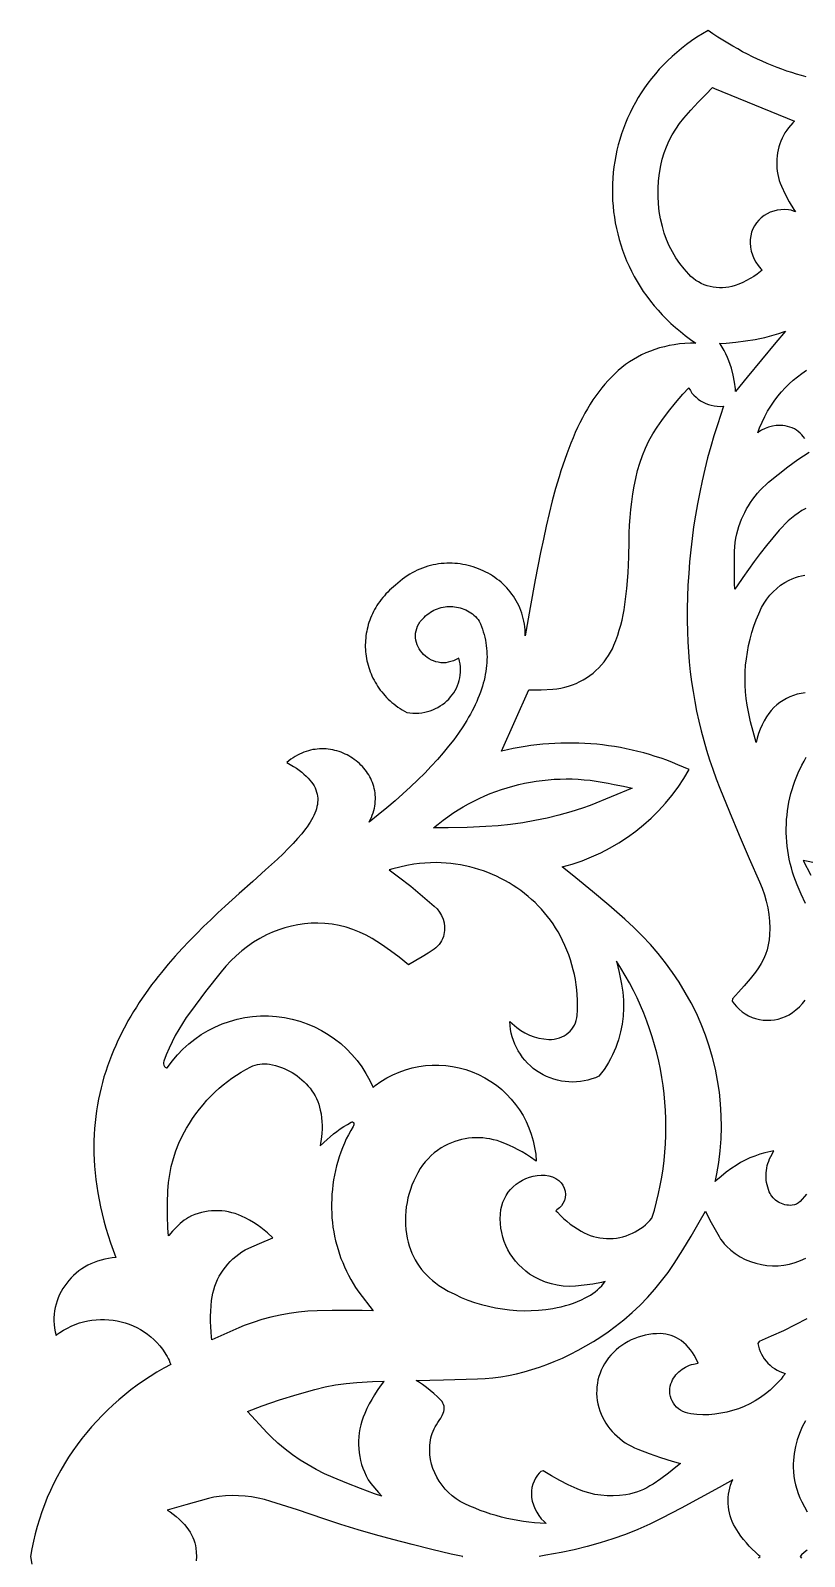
# Model space of a CAD drawing. Extents: x 3770 to 4770, y -395 to 1605.
# Drawn here: x 4109.8 to 4194.3, y 605.2 to 771.9 of the extents above; entities that cross this region are included whole.
import ezdxf

# ---------------------------------------------------------------- set-up
doc = ezdxf.new("R2010")
doc.units = 0
doc.layers.add('LAYER_1', color=18, linetype='CONTINUOUS')
doc.layers.add('LAYER_2', color=5, linetype='CONTINUOUS')

msp = doc.modelspace()

# ---------------------------------------------------------------- linework, layer by layer
at = {"layer": 'LAYER_1'}
for points in [[(4193.25, 761.99), (4193.06, 761.79), (4192.6, 761.26), (4192.39, 761), (4192.2, 760.72), (4192.03, 760.43), (4191.88, 760.13), (4191.74, 759.81), (4191.63, 759.49), (4191.53, 759.17), (4191.44, 758.84), (4191.38, 758.51), (4191.33, 758.18), (4191.3, 757.84), (4191.29, 757.51), (4191.29, 757.17), (4191.32, 756.83), (4191.35, 756.5), (4191.41, 756.17), (4191.49, 755.84), (4191.58, 755.51), (4191.69, 755.19), (4191.81, 754.87), (4192.21, 754), (4192.66, 753.15), (4193.16, 752.33), (4193.33, 752.09), (4193.12, 752.16), (4192.86, 752.24), (4192.59, 752.29), (4192.17, 752.32), (4191.76, 752.31), (4191.36, 752.26), (4190.97, 752.16), (4190.59, 752.03), (4190.24, 751.86), (4189.91, 751.66), (4189.61, 751.42), (4189.33, 751.15), (4189.08, 750.86), (4188.87, 750.55), (4188.69, 750.21), (4188.55, 749.84), (4188.45, 749.47), (4188.4, 749.07), (4188.39, 748.67), (4188.43, 748.22), (4188.52, 747.79), (4188.64, 747.37), (4188.81, 746.96), (4189.02, 746.57), (4189.26, 746.2), (4189.55, 745.86), (4189.7, 745.7), (4189.52, 745.54), (4189.16, 745.27), (4188.79, 745.02), (4188.4, 744.78), (4188, 744.56), (4187.59, 744.36), (4187.17, 744.18), (4186.74, 744.03), (4186.4, 743.92), (4186.06, 743.85), (4185.72, 743.8), (4185.37, 743.77), (4185.03, 743.77), (4184.69, 743.79), (4184.35, 743.83), (4184.01, 743.9), (4183.68, 744), (4183.36, 744.11), (4183.05, 744.25), (4182.75, 744.41), (4182.46, 744.59), (4182.19, 744.79), (4181.92, 745.01), (4181.68, 745.26), (4181.18, 745.83), (4180.71, 746.43), (4180.29, 747.05), (4179.9, 747.7), (4179.56, 748.37), (4179.26, 749.05), (4179.01, 749.76), (4178.8, 750.48), (4178.61, 751.3), (4178.47, 752.12), (4178.38, 752.95), (4178.33, 753.79), (4178.34, 754.62), (4178.39, 755.46), (4178.48, 756.29), (4178.63, 757.12), (4178.79, 757.82), (4179.01, 758.52), (4179.26, 759.19), (4179.56, 759.85), (4179.89, 760.49), (4180.27, 761.12), (4180.69, 761.72), (4181.15, 762.29), (4181.92, 763.19), (4182.72, 764.06), (4183.54, 764.91), (4184.29, 765.65), (4184.49, 765.56)], [(4188.06, 734), (4186.81, 732.46), (4186.79, 732.73), (4186.68, 733.48), (4186.53, 734.24), (4186.35, 734.98), (4186.22, 735.38), (4186.08, 735.78), (4185.92, 736.17), (4185.74, 736.55), (4185.55, 736.93), (4185.33, 737.29), (4185.1, 737.65), (4185.06, 737.7), (4185.76, 737.74), (4186.82, 737.84), (4187.88, 737.97), (4188.93, 738.13), (4189.46, 738.23), (4189.98, 738.35), (4190.51, 738.48), (4191.02, 738.62), (4191.53, 738.78), (4192.04, 738.96), (4192.26, 739.05), (4191.2, 737.8), (4189.63, 735.91)], [(4136.04, 631.32), (4135.06, 631.06), (4134.09, 630.75), (4133.13, 630.41), (4132.53, 630.16), (4129.6, 628.83), (4129.56, 629.13), (4129.51, 629.7), (4129.47, 630.27), (4129.45, 630.84), (4129.45, 631.41), (4129.47, 631.98), (4129.5, 632.56), (4129.56, 633.12), (4129.61, 633.52), (4129.69, 633.92), (4129.79, 634.31), (4129.91, 634.69), (4130.05, 635.06), (4130.22, 635.42), (4130.4, 635.78), (4130.6, 636.13), (4130.82, 636.46), (4131.06, 636.78), (4131.32, 637.1), (4131.6, 637.39), (4131.89, 637.68), (4132.2, 637.95), (4132.53, 638.2), (4132.87, 638.44), (4133.24, 638.67), (4133.64, 638.87), (4134.79, 639.38), (4136.25, 639.99), (4135.67, 640.52), (4135.3, 640.83), (4134.92, 641.12), (4134.52, 641.4), (4134.12, 641.66), (4133.71, 641.9), (4133.28, 642.13), (4132.84, 642.35), (4132.49, 642.5), (4132.14, 642.63), (4131.78, 642.73), (4131.41, 642.82), (4131.04, 642.88), (4130.67, 642.93), (4130.3, 642.95), (4129.92, 642.95), (4129.55, 642.93), (4129.18, 642.89), (4128.81, 642.83), (4128.45, 642.75), (4128.09, 642.64), (4127.73, 642.52), (4127.38, 642.37), (4127.04, 642.2), (4126.8, 642.06), (4126.57, 641.91), (4126.34, 641.74), (4126.14, 641.55), (4125.71, 641.13), (4125.3, 640.7), (4124.9, 640.25), (4124.84, 640.19), (4124.79, 641.05), (4124.75, 642.41), (4124.75, 643.77), (4124.79, 645.13), (4124.86, 646.02), (4124.98, 646.91), (4125.15, 647.79), (4125.38, 648.65), (4125.66, 649.5), (4125.99, 650.34), (4126.37, 651.15), (4126.8, 651.95), (4127.13, 652.49), (4127.47, 653.02), (4127.84, 653.54), (4128.22, 654.04), (4128.62, 654.53), (4129.05, 655.01), (4129.48, 655.47), (4129.94, 655.92), (4130.38, 656.32), (4130.83, 656.71), (4131.3, 657.08), (4131.78, 657.43), (4132.28, 657.76), (4132.79, 658.08), (4133.31, 658.38), (4133.84, 658.66), (4134.08, 658.76), (4134.33, 658.85), (4134.58, 658.92), (4134.84, 658.97), (4135.1, 658.99), (4135.36, 659), (4135.63, 658.98), (4135.89, 658.95), (4136.22, 658.88), (4136.54, 658.8), (4136.86, 658.7), (4137.18, 658.6), (4137.48, 658.47), (4137.78, 658.34), (4138.08, 658.19), (4138.36, 658.03), (4138.64, 657.86), (4138.91, 657.67), (4139.17, 657.47), (4139.42, 657.26), (4139.66, 657.04), (4139.89, 656.81), (4140.11, 656.57), (4140.32, 656.32), (4140.52, 656.05), (4140.7, 655.77), (4140.87, 655.49), (4141.02, 655.19), (4141.15, 654.89), (4141.26, 654.58), (4141.36, 654.26), (4141.43, 653.94), (4141.51, 653.53), (4141.57, 653.11), (4141.6, 652.69), (4141.62, 652.27), (4141.62, 651.85), (4141.6, 651.43), (4141.56, 651.01), (4141.41, 650.02), (4142.17, 650.73), (4142.52, 651.03), (4142.87, 651.33), (4143.24, 651.61), (4143.62, 651.88), (4144.01, 652.14), (4144.4, 652.38), (4144.8, 652.61), (4144.85, 652.63), (4144.9, 652.64), (4144.95, 652.64), (4144.99, 652.62), (4145.03, 652.6), (4145.06, 652.57), (4145.08, 652.54), (4145.09, 652.5), (4145.1, 652.41), (4145.1, 652.32), (4145.07, 652.23), (4145.02, 652.14), (4144.76, 651.7), (4144.5, 651.25), (4144.27, 650.79), (4144.06, 650.32), (4143.86, 649.83), (4143.68, 649.34), (4143.51, 648.84), (4143.35, 648.34), (4143.21, 647.84), (4143.09, 647.33), (4142.98, 646.82), (4142.89, 646.31), (4142.81, 645.79), (4142.75, 645.27), (4142.71, 644.76), (4142.68, 644.24), (4142.66, 643.71), (4142.66, 643.19), (4142.68, 642.67), (4142.71, 642.15), (4142.76, 641.65), (4142.82, 641.14), (4142.9, 640.65), (4143, 640.15), (4143.1, 639.66), (4143.23, 639.17), (4143.37, 638.69), (4143.52, 638.21), (4143.69, 637.74), (4143.88, 637.27), (4144.08, 636.8), (4144.29, 636.34), (4144.52, 635.89), (4144.76, 635.44), (4145.02, 635), (4145.29, 634.57), (4145.65, 634.05), (4147.2, 632.01), (4145.99, 632.05), (4144.36, 632.06), (4142.73, 632.05), (4141.1, 632.01), (4140.07, 631.96), (4139.06, 631.86), (4138.04, 631.72), (4137.04, 631.54)], [(4146.68, 613.56), (4146.96, 613.15), (4147.79, 612.15), (4148.14, 611.75), (4147.34, 612.02), (4145.82, 612.58), (4144.32, 613.17), (4142.83, 613.78), (4141.9, 614.21), (4140.98, 614.67), (4140.09, 615.17), (4139.23, 615.71), (4138.39, 616.29), (4137.59, 616.9), (4136.81, 617.55), (4136.06, 618.23), (4135.62, 618.68), (4133.48, 621.02), (4135.08, 621.62), (4136.98, 622.27), (4138.89, 622.87), (4140.83, 623.42), (4141.96, 623.69), (4143.11, 623.91), (4144.26, 624.07), (4145.43, 624.17), (4147.14, 624.27), (4148.41, 624.34), (4148.33, 624.24), (4147.98, 623.78), (4147.65, 623.31), (4147.34, 622.83), (4147.05, 622.33), (4146.77, 621.83), (4146.52, 621.32), (4146.28, 620.8), (4146.11, 620.38), (4145.97, 619.96), (4145.85, 619.54), (4145.76, 619.11), (4145.69, 618.68), (4145.64, 618.25), (4145.61, 617.82), (4145.61, 617.38), (4145.63, 616.95), (4145.68, 616.51), (4145.74, 616.08), (4145.84, 615.66), (4145.95, 615.23), (4146.09, 614.81), (4146.25, 614.4), (4146.43, 613.99)]]:
    msp.add_lwpolyline(points, close=True, dxfattribs=at)
for points in [[(4194.35, 727.32), (4194.2, 727.53), (4194.03, 727.72), (4193.85, 727.9), (4193.65, 728.07), (4193.44, 728.22), (4193.22, 728.35), (4192.98, 728.47), (4192.74, 728.56), (4192.48, 728.64), (4192.22, 728.7), (4191.95, 728.73), (4191.67, 728.74), (4191.24, 728.72), (4190.82, 728.65), (4190.41, 728.55), (4190.02, 728.4), (4189.65, 728.21), (4189.29, 727.99), (4189.23, 727.94), (4189.43, 728.49), (4189.69, 729.1), (4189.98, 729.7), (4190.3, 730.28), (4190.64, 730.85), (4191.02, 731.4), (4191.42, 731.93), (4191.81, 732.4), (4192.21, 732.84), (4192.64, 733.27), (4193.09, 733.67), (4193.56, 734.06), (4194.04, 734.42), (4194.54, 734.76)], [(4194.46, 719.68), (4194.05, 719.43), (4193.65, 719.17), (4193.27, 718.9), (4192.9, 718.6), (4192.55, 718.3), (4192.21, 717.98), (4191.88, 717.64), (4191.57, 717.3), (4190.86, 716.46), (4190.17, 715.62), (4189.5, 714.76), (4188.84, 713.89), (4188.2, 713.01), (4187.58, 712.12), (4186.97, 711.22), (4186.72, 710.84), (4186.7, 711.42), (4186.67, 712.62), (4186.67, 713.82), (4186.69, 715.02), (4186.71, 715.49), (4186.76, 715.96), (4186.84, 716.43), (4186.94, 716.9), (4187.04, 717.3), (4187.16, 717.7), (4187.3, 718.1), (4187.45, 718.49), (4187.62, 718.87), (4187.81, 719.24), (4188, 719.61), (4188.22, 719.97), (4188.44, 720.33), (4188.68, 720.67), (4188.94, 721.01), (4189.21, 721.33), (4189.49, 721.65), (4189.78, 721.96), (4190.09, 722.25), (4190.41, 722.54), (4191.45, 723.39), (4192.51, 724.22), (4193.6, 725), (4194.83, 725.82)], [(4194.39, 699.53), (4193.96, 699.46), (4193.54, 699.37), (4193.13, 699.24), (4192.74, 699.09), (4192.35, 698.91), (4191.99, 698.7), (4191.63, 698.47), (4191.3, 698.21), (4190.99, 697.92), (4190.69, 697.61), (4190.42, 697.28), (4190.18, 696.92), (4189.92, 696.48), (4189.69, 696.02), (4189.49, 695.55), (4189.32, 695.08), (4189.17, 694.59), (4189.06, 694.1), (4189.06, 694.09), (4188.73, 695.29), (4188.44, 696.37), (4188.2, 697.45), (4188.06, 698.17), (4187.96, 698.9), (4187.89, 699.62), (4187.85, 700.35), (4187.84, 701.08), (4187.85, 701.81), (4187.9, 702.53), (4187.98, 703.25), (4188.09, 703.97), (4188.22, 704.69), (4188.39, 705.4), (4188.58, 706.1), (4188.81, 706.8), (4189.06, 707.49), (4189.34, 708.17), (4189.65, 708.84), (4189.91, 709.31), (4190.2, 709.76), (4190.53, 710.18), (4190.9, 710.57), (4191.3, 710.94), (4191.72, 711.27), (4192.18, 711.57), (4192.67, 711.83), (4193, 711.98), (4193.33, 712.11), (4193.67, 712.22), (4194.02, 712.31), (4194.37, 712.37)], [(4194.45, 676.51), (4193.97, 677.53), (4193.53, 678.56), (4193.35, 679.02), (4193.18, 679.48), (4193.03, 679.94), (4192.9, 680.41), (4192.78, 680.87), (4192.67, 681.35), (4192.58, 681.82), (4192.5, 682.3), (4192.44, 682.78), (4192.39, 683.26), (4192.36, 683.74), (4192.34, 684.22), (4192.34, 684.71), (4192.35, 685.19), (4192.38, 685.67), (4192.42, 686.16), (4192.48, 686.63), (4192.55, 687.11), (4192.63, 687.58), (4192.73, 688.05), (4192.85, 688.51), (4192.98, 688.97), (4193.12, 689.43), (4193.28, 689.88), (4193.64, 690.77), (4194.05, 691.64), (4194.28, 692.06), (4194.52, 692.48)], [(4195.8, 680.89), (4194.18, 681.21), (4195.01, 679.59)], [(4194.57, 631.14), (4193.31, 630.46), (4192.02, 629.82), (4190.7, 629.23), (4189.36, 628.67), (4189.24, 628.45), (4189.3, 628.15), (4189.39, 627.85), (4189.49, 627.55), (4189.62, 627.27), (4189.77, 627), (4189.94, 626.75), (4190.13, 626.51), (4190.34, 626.28), (4190.57, 626.06), (4190.81, 625.87), (4191.06, 625.69), (4191.33, 625.53), (4191.62, 625.39), (4191.91, 625.27), (4192.22, 625.16), (4192.24, 625.16), (4191.98, 624.83), (4191.77, 624.55), (4191.54, 624.29), (4191.07, 623.81), (4190.58, 623.35), (4190.06, 622.93), (4189.52, 622.54), (4188.95, 622.18), (4188.35, 621.86), (4187.74, 621.57), (4187.11, 621.31), (4186.48, 621.11), (4185.84, 620.94), (4185.2, 620.81), (4184.55, 620.71), (4183.89, 620.66), (4183.23, 620.65), (4182.57, 620.68), (4181.91, 620.75), (4181.6, 620.81), (4181.32, 620.9), (4181.05, 621.01), (4180.8, 621.15), (4180.57, 621.31), (4180.36, 621.5), (4180.18, 621.7), (4180.01, 621.92), (4179.88, 622.16), (4179.77, 622.4), (4179.69, 622.66), (4179.63, 622.93), (4179.61, 623.2), (4179.62, 623.48), (4179.66, 623.76), (4179.74, 624.04), (4179.82, 624.25), (4179.92, 624.46), (4180.03, 624.65), (4180.15, 624.84), (4180.29, 625.02), (4180.44, 625.19), (4180.6, 625.35), (4180.77, 625.5), (4180.95, 625.63), (4181.14, 625.76), (4181.34, 625.87), (4181.55, 625.97), (4181.76, 626.06), (4181.98, 626.13), (4182.21, 626.19), (4182.71, 626.28), (4182.46, 626.83), (4182.29, 627.15), (4182.1, 627.45), (4181.89, 627.74), (4181.66, 628.01), (4181.41, 628.28), (4181.14, 628.52), (4180.86, 628.75), (4180.61, 628.92), (4180.34, 629.07), (4180.07, 629.2), (4179.78, 629.31), (4179.49, 629.4), (4179.19, 629.46), (4178.88, 629.5), (4178.57, 629.52), (4178.16, 629.51), (4177.75, 629.48), (4177.34, 629.43), (4176.94, 629.35), (4176.55, 629.25), (4176.16, 629.13), (4175.78, 628.99), (4175.41, 628.83), (4175.06, 628.65), (4174.71, 628.45), (4174.38, 628.23), (4174.06, 627.99), (4173.75, 627.74), (4173.46, 627.46), (4173.18, 627.17), (4172.93, 626.86), (4172.69, 626.54), (4172.48, 626.22), (4172.3, 625.88), (4172.13, 625.53), (4171.99, 625.18), (4171.87, 624.82), (4171.77, 624.46), (4171.7, 624.09), (4171.65, 623.71), (4171.63, 623.33), (4171.62, 622.96), (4171.65, 622.58), (4171.69, 622.2), (4171.76, 621.83), (4171.86, 621.45), (4171.98, 621.08), (4172.12, 620.73), (4172.28, 620.39), (4172.45, 620.06), (4172.64, 619.74), (4172.85, 619.42), (4173.08, 619.12), (4173.32, 618.84), (4173.58, 618.56), (4173.85, 618.3), (4174.14, 618.06), (4174.44, 617.82), (4174.75, 617.6), (4175.08, 617.4), (4175.42, 617.22), (4175.77, 617.05), (4176.13, 616.9), (4177.36, 616.43), (4178.61, 616), (4179.88, 615.6), (4180.79, 615.34), (4180.29, 614.92), (4179.48, 614.28), (4178.65, 613.67), (4177.8, 613.08), (4177.45, 612.87), (4177.1, 612.67), (4176.74, 612.49), (4176.36, 612.34), (4175.98, 612.2), (4175.59, 612.08), (4175.2, 611.98), (4174.8, 611.9), (4174.12, 611.82), (4173.44, 611.78), (4172.76, 611.79), (4172.09, 611.85), (4171.42, 611.95), (4170.76, 612.11), (4170.11, 612.31), (4169.48, 612.56), (4168.53, 613), (4167.6, 613.47), (4166.68, 613.97), (4165.78, 614.51), (4165.53, 614.47), (4165.35, 614.27), (4165.17, 614.06), (4164.96, 613.74), (4164.79, 613.41), (4164.65, 613.06), (4164.56, 612.71), (4164.5, 612.34), (4164.49, 611.97), (4164.52, 611.6), (4164.59, 611.23), (4164.72, 610.81), (4164.88, 610.4), (4165.08, 610.02), (4165.32, 609.65), (4165.58, 609.3), (4165.88, 608.98), (4166.1, 608.78), (4166.07, 608.78), (4165.46, 608.81), (4164.84, 608.86), (4164.23, 608.92), (4163.63, 608.99), (4163.02, 609.09), (4162.42, 609.2), (4161.82, 609.33), (4161.23, 609.47), (4160.64, 609.63), (4160.06, 609.81), (4159.48, 610), (4158.91, 610.21), (4158.34, 610.43), (4157.78, 610.67), (4157.23, 610.93), (4156.73, 611.19), (4156.27, 611.48), (4155.84, 611.81), (4155.43, 612.16), (4155.06, 612.54), (4154.73, 612.95), (4154.43, 613.38), (4154.16, 613.82), (4153.93, 614.29), (4153.74, 614.77), (4153.59, 615.26), (4153.48, 615.77), (4153.41, 616.29), (4153.39, 616.81), (4153.41, 617.34), (4153.47, 617.87), (4153.52, 618.13), (4153.58, 618.38), (4153.66, 618.62), (4153.75, 618.87), (4153.86, 619.11), (4153.98, 619.34), (4154.12, 619.56), (4154.27, 619.79), (4154.43, 620.03), (4154.59, 620.29), (4154.73, 620.56), (4154.87, 620.84), (4154.93, 621.02), (4154.96, 621.2), (4154.97, 621.39), (4154.95, 621.58), (4154.91, 621.76), (4154.83, 621.93), (4154.73, 622.09), (4154.61, 622.24), (4154.24, 622.62), (4153.85, 622.97), (4153.45, 623.31), (4153.04, 623.64), (4152.61, 623.95), (4152.17, 624.24), (4151.89, 624.41), (4154.89, 624.46), (4158.62, 624.56), (4159.45, 624.61), (4160.27, 624.69), (4161.14, 624.81), (4162, 624.96), (4162.86, 625.14), (4163.7, 625.34), (4164.54, 625.58), (4165.37, 625.85), (4166.19, 626.14), (4167, 626.46), (4167.89, 626.85), (4168.76, 627.27), (4169.62, 627.71), (4170.46, 628.17), (4171.28, 628.66), (4172.09, 629.18), (4172.88, 629.72), (4173.65, 630.29), (4174.59, 631.03), (4175.49, 631.81), (4176.36, 632.63), (4177.19, 633.48), (4177.97, 634.36), (4178.72, 635.27), (4179.43, 636.21), (4180.1, 637.18), (4181.05, 638.66), (4181.96, 640.16), (4182.84, 641.68), (4183.5, 642.88), (4183.72, 642.44), (4184.13, 641.66), (4184.56, 640.88), (4185, 640.12), (4185.17, 639.84), (4185.37, 639.58), (4185.57, 639.33), (4185.8, 639.08), (4186.27, 638.65), (4186.77, 638.26), (4187.3, 637.92), (4187.85, 637.63), (4188.42, 637.39), (4189.01, 637.2), (4189.62, 637.06), (4190.23, 636.96), (4190.85, 636.92), (4191.47, 636.93), (4192.09, 636.99), (4192.71, 637.1), (4193.31, 637.27), (4193.91, 637.49), (4194.49, 637.76)], [(4194.44, 620), (4194.09, 619.32), (4193.78, 618.62), (4193.53, 617.9), (4193.34, 617.17), (4193.2, 616.43), (4193.12, 615.67), (4193.11, 615.29), (4193.1, 614.91), (4193.13, 614.42), (4193.17, 613.94), (4193.25, 613.46), (4193.35, 612.98), (4193.48, 612.51), (4193.64, 612.05), (4193.82, 611.59), (4194.03, 611.14), (4194.61, 610.03)], [(4189.32, 605.02), (4189.5, 605.17), (4189.32, 605.32), (4188.97, 605.64), (4188.63, 605.97), (4188.3, 606.31), (4187.98, 606.67), (4187.68, 607.03), (4187.39, 607.4), (4187.12, 607.79), (4186.92, 608.07), (4186.74, 608.37), (4186.58, 608.67), (4186.44, 608.98), (4186.32, 609.3), (4186.21, 609.62), (4186.13, 609.94), (4186.06, 610.27), (4186.02, 610.61), (4185.99, 610.94), (4185.98, 611.28), (4186, 611.62), (4186.03, 611.96), (4186.09, 612.29), (4186.16, 612.63), (4186.26, 612.96), (4186.43, 613.43), (4186.5, 613.56), (4185, 612.7), (4182.94, 611.56), (4180.85, 610.44), (4178.75, 609.35), (4177.44, 608.71), (4176.11, 608.12), (4174.76, 607.58), (4173.39, 607.09), (4172, 606.65), (4170.59, 606.25), (4169.17, 605.91), (4167.74, 605.62), (4166.09, 605.33), (4165.36, 605.17), (4165.36, 605.17), (4165.36, 605.17)], [(4156.99, 605.17), (4156.98, 605.17), (4156.99, 605.17), (4155.74, 605.44), (4153.6, 605.94), (4151.47, 606.47), (4149.34, 607.03), (4147.45, 607.54), (4145.57, 608.09), (4143.69, 608.67), (4141.83, 609.28), (4138.93, 610.25), (4136.02, 611.18), (4135.33, 611.38), (4134.64, 611.54), (4133.93, 611.67), (4133.23, 611.75), (4132.51, 611.8), (4131.8, 611.82), (4131.08, 611.79), (4130.37, 611.73), (4129.79, 611.64), (4129.21, 611.51), (4126.73, 610.83), (4124.71, 610.24), (4125.02, 610.04), (4125.36, 609.79), (4125.69, 609.53), (4126, 609.25), (4126.3, 608.96), (4126.59, 608.66), (4126.86, 608.34), (4127.05, 608.09), (4127.22, 607.82), (4127.38, 607.55), (4127.51, 607.26), (4127.63, 606.97), (4127.72, 606.67), (4127.8, 606.37), (4127.85, 606.06), (4127.88, 605.65), (4127.9, 605.17), (4127.88, 604.69)], [(4194.61, 605.86), (4194.3, 605.62), (4194.02, 605.35), (4193.87, 605.17), (4194.02, 604.99)]]:
    msp.add_lwpolyline(points, dxfattribs=at)
msp.add_lwpolyline([(4194.54, 644.76), (4193.84, 643.95), (4193.66, 643.79), (4193.46, 643.67), (4193.23, 643.58), (4192.99, 643.54), (4192.79, 643.53), (4192.59, 643.54), (4192.39, 643.56), (4192.2, 643.6), (4192.01, 643.65), (4191.82, 643.72), (4191.65, 643.8), (4191.48, 643.89), (4191.32, 643.99), (4191.16, 644.11), (4191.02, 644.23), (4190.89, 644.37), (4190.77, 644.52), (4190.66, 644.68), (4190.57, 644.84), (4190.48, 645.02), (4190.39, 645.27), (4190.31, 645.53), (4190.24, 645.78), (4190.19, 646.04), (4190.16, 646.3), (4190.14, 646.56), (4190.14, 646.83), (4190.15, 647.09), (4190.17, 647.35), (4190.21, 647.61), (4190.27, 647.87), (4190.34, 648.12), (4190.42, 648.37), (4190.52, 648.62), (4190.64, 648.86), (4190.98, 649.49), (4189.99, 649.26), (4189.44, 649.11), (4188.89, 648.92), (4188.36, 648.71), (4187.84, 648.46), (4187.34, 648.2), (4186.85, 647.9), (4186.38, 647.59), (4185.79, 647.15), (4185.21, 646.68), (4184.66, 646.2), (4184.58, 646.13), (4184.6, 646.24), (4184.75, 646.96), (4184.96, 648.23), (4185.12, 649.5), (4185.21, 650.78), (4185.25, 652.06), (4185.24, 653.34), (4185.16, 654.61), (4185.03, 655.89), (4184.84, 657.16), (4184.59, 658.42), (4184.29, 659.67), (4183.93, 660.91), (4183.51, 662.12), (4183.04, 663.33), (4182.52, 664.51), (4181.94, 665.66), (4181.31, 666.8), (4180.64, 667.9), (4179.92, 668.98), (4179.15, 670.03), (4178.35, 671.04), (4177.5, 672.03), (4176.61, 672.98), (4175.68, 673.9), (4174.71, 674.78), (4172.94, 676.31), (4171.16, 677.82), (4169.36, 679.31), (4167.87, 680.51, 0.205224), (4181.73, 691.14), (4181.12, 691.41), (4180.51, 691.67), (4179.9, 691.92), (4179.28, 692.16), (4178.66, 692.38), (4178.03, 692.58), (4177.4, 692.78), (4176.77, 692.96), (4176.14, 693.12), (4175.5, 693.27), (4174.86, 693.41), (4174.22, 693.54), (4173.57, 693.65), (4172.92, 693.75), (4172.28, 693.83), (4171.63, 693.9), (4170.98, 693.96), (4170.32, 694), (4169.67, 694.03), (4169.02, 694.04), (4168.37, 694.04), (4167.71, 694.03), (4167.06, 694), (4166.41, 693.96), (4165.76, 693.91), (4165.1, 693.84), (4164.45, 693.76), (4163.81, 693.67), (4163.16, 693.56), (4162.51, 693.43), (4161.87, 693.3), (4161.23, 693.14), (4164.21, 699.84), (4164.29, 699.84), (4165.57, 699.87), (4166.85, 699.93), (4167.28, 699.97), (4167.71, 700.03), (4168.14, 700.13), (4168.56, 700.25), (4168.98, 700.39), (4169.38, 700.56), (4169.78, 700.75), (4170.16, 700.96), (4170.53, 701.18), (4170.89, 701.43), (4171.23, 701.69), (4171.55, 701.97), (4171.86, 702.26), (4172.15, 702.57), (4172.43, 702.9), (4172.68, 703.24), (4172.92, 703.59), (4173.14, 703.96), (4173.34, 704.33), (4173.51, 704.72), (4173.73, 705.26), (4173.93, 705.81), (4174.1, 706.36), (4174.26, 706.92), (4174.41, 707.48), (4174.53, 708.04), (4174.63, 708.61), (4174.71, 709.18), (4174.91, 710.91), (4175.05, 712.64), (4175.14, 714.37), (4175.17, 716.11), (4175.19, 716.97), (4175.22, 717.83), (4175.28, 718.69), (4175.36, 719.55), (4175.46, 720.4), (4175.59, 721.26), (4175.73, 722.11), (4175.89, 722.95), (4176.1, 723.8), (4176.34, 724.63), (4176.63, 725.45), (4176.97, 726.26), (4177.34, 727.05), (4177.76, 727.81), (4178.22, 728.56), (4178.73, 729.29), (4179.47, 730.27), (4180.24, 731.22), (4181.05, 732.15), (4181.68, 732.84), (4181.69, 732.82), (4181.86, 732.54), (4182.04, 732.28), (4182.25, 732.04), (4182.48, 731.82), (4182.72, 731.62), (4182.98, 731.44), (4183.25, 731.28), (4183.54, 731.14), (4183.84, 731.03), (4184.15, 730.94), (4184.47, 730.87), (4184.79, 730.83), (4185.12, 730.82), (4185.45, 730.83), (4185.47, 730.83), (4184.81, 728.79), (4184.44, 727.62), (4184.09, 726.43), (4183.75, 725.19), (4183.44, 723.95), (4183.15, 722.7), (4182.88, 721.45), (4182.64, 720.19), (4182.42, 718.93), (4182.22, 717.66), (4182.05, 716.4), (4181.9, 715.13), (4181.78, 713.85), (4181.68, 712.58), (4181.6, 711.3), (4181.55, 710.03), (4181.53, 708.75), (4181.52, 707.47), (4181.54, 706.19), (4181.59, 705.09), (4181.65, 704), (4181.74, 702.91), (4181.85, 701.82), (4181.99, 700.74), (4182.15, 699.66), (4182.34, 698.58), (4182.55, 697.51), (4182.78, 696.44), (4183.04, 695.37), (4183.32, 694.32), (4183.62, 693.26), (4183.95, 692.21), (4184.3, 691.17), (4184.67, 690.14), (4185.07, 689.11), (4186.12, 686.53), (4187.19, 683.96), (4188.3, 681.41), (4189.43, 678.86), (4189.72, 678.17), (4189.96, 677.47), (4190.16, 676.75), (4190.32, 676.03), (4190.44, 675.3), (4190.51, 674.57), (4190.54, 673.83), (4190.52, 673.09), (4190.47, 672.54), (4190.37, 672), (4190.24, 671.46), (4190.07, 670.94), (4189.85, 670.44), (4189.6, 669.95), (4189.31, 669.47), (4188.98, 669.02), (4188.38, 668.27), (4187.75, 667.53), (4187.11, 666.81), (4186.45, 666.1), (4186.44, 665.84), (4186.65, 665.56), (4186.89, 665.27), (4187.19, 664.96), (4187.51, 664.69), (4187.86, 664.45), (4188.22, 664.24), (4188.6, 664.07), (4188.99, 663.94), (4189.4, 663.84), (4189.81, 663.78), (4190.22, 663.75), (4190.64, 663.76), (4191.05, 663.8), (4191.46, 663.89), (4191.86, 664.01), (4192.26, 664.17), (4192.64, 664.36), (4193.01, 664.6), (4193.4, 664.9), (4193.77, 665.23), (4194.11, 665.58), (4194.42, 665.96)], format="xyb", dxfattribs=at)
for points in [[(4173.55, 689.5), (4174.56, 689.31), (4175.51, 689.1), (4170.9, 687.21), (4170.09, 686.91), (4168.81, 686.51), (4167.51, 686.15), (4166.2, 685.83), (4164.88, 685.56), (4163.56, 685.33), (4162.22, 685.15), (4160.88, 685.01), (4159.53, 684.92), (4157.47, 684.83), (4155.41, 684.78), (4153.8, 684.76, -0.240278)], [(4173.78, 670.22), (4174.09, 668.97), (4174.35, 667.71), (4174.42, 667.27), (4174.48, 666.84), (4174.53, 666.4), (4174.55, 665.96), (4174.56, 665.08), (4174.51, 664.21), (4174.4, 663.34), (4174.23, 662.48), (4174, 661.63), (4173.87, 661.21), (4173.71, 660.79), (4173.54, 660.37), (4173.35, 659.96), (4173.15, 659.55), (4172.93, 659.15), (4172.69, 658.76), (4172.44, 658.38), (4172.17, 658.01), (4171.88, 657.65, -0.538493), (4162.14, 663.61), (4162.89, 662.96), (4163.33, 662.64), (4163.79, 662.37), (4164.28, 662.14), (4164.78, 661.95), (4165.31, 661.81), (4165.85, 661.71), (4166.39, 661.66), (4166.7, 661.66), (4166.99, 661.69), (4167.27, 661.75), (4167.55, 661.83), (4167.81, 661.93), (4168.06, 662.06), (4168.3, 662.21), (4168.52, 662.38), (4168.72, 662.57), (4168.9, 662.77), (4169.06, 662.99), (4169.2, 663.23), (4169.31, 663.48), (4169.4, 663.74), (4169.47, 664.01), (4169.5, 664.29), (4169.53, 664.85), (4169.54, 665.41), (4169.53, 665.97), (4169.51, 666.53), (4169.46, 667.09), (4169.39, 667.64), (4169.3, 668.19), (4169.2, 668.74), (4169.07, 669.28), (4168.92, 669.82), (4168.76, 670.36), (4168.58, 670.89), (4168.37, 671.41), (4168.15, 671.93), (4167.91, 672.45), (4167.66, 672.95), (4167.41, 673.4), (4167.14, 673.84), (4166.86, 674.27), (4166.57, 674.69), (4166.26, 675.1), (4165.93, 675.49), (4165.6, 675.88), (4165.25, 676.25), (4164.89, 676.61), (4164.52, 676.95), (4164.14, 677.29), (4163.74, 677.61), (4163.34, 677.92), (4162.92, 678.21), (4162.49, 678.49), (4162.06, 678.76), (4161.61, 679.02), (4161.16, 679.25), (4160.7, 679.48), (4160.23, 679.69), (4159.75, 679.88), (4159.26, 680.06), (4158.77, 680.23), (4158.27, 680.38), (4157.77, 680.51), (4157.26, 680.62), (4156.74, 680.72), (4156.22, 680.81), (4155.7, 680.87), (4155.17, 680.92), (4154.63, 680.96), (4154.1, 680.97), (4153.48, 680.96), (4152.87, 680.93), (4152.26, 680.87), (4151.65, 680.79), (4150.88, 680.65), (4150.11, 680.49), (4149.34, 680.3), (4148.97, 680.19), (4149.99, 679.42), (4151.31, 678.39), (4152.6, 677.32), (4153.88, 676.23), (4154.19, 675.92), (4154.46, 675.58), (4154.67, 675.21), (4154.84, 674.81), (4154.95, 674.4), (4155, 673.98), (4155, 673.55), (4154.94, 673.13), (4154.88, 672.89), (4154.79, 672.66), (4154.69, 672.44), (4154.56, 672.23), (4154.42, 672.03), (4154.25, 671.85), (4154.07, 671.68), (4153.87, 671.53), (4153.22, 671.09), (4152.56, 670.67), (4151.88, 670.27), (4151.08, 669.82), (4150.04, 670.64), (4149.09, 671.35), (4148.11, 672.02), (4147.11, 672.67), (4146.43, 673.05), (4145.73, 673.39), (4145, 673.68), (4144.26, 673.92), (4143.5, 674.11), (4142.72, 674.25), (4141.94, 674.34), (4141.15, 674.37), (4140.42, 674.35), (4139.7, 674.29), (4138.98, 674.19), (4138.27, 674.05), (4137.57, 673.86), (4136.89, 673.64), (4136.22, 673.37), (4135.56, 673.07), (4134.84, 672.69), (4134.15, 672.27), (4133.49, 671.81), (4132.85, 671.32), (4132.24, 670.8), (4131.66, 670.25), (4131.11, 669.67), (4130.6, 669.06), (4128.9, 666.88), (4127.24, 664.67), (4126.79, 664.04), (4126.37, 663.4), (4125.97, 662.74), (4125.59, 662.07), (4125.24, 661.38), (4124.91, 660.69), (4124.61, 659.98), (4124.33, 659.28), (4124.3, 659.12), (4124.3, 658.98), (4124.33, 658.83), (4124.4, 658.7), (4124.44, 658.65), (4124.49, 658.61), (4124.55, 658.58), (4124.62, 658.57), (4124.69, 658.57), (4124.75, 658.59, -0.594665), (4147.21, 656.39), (4147.44, 656.62, -0.605821), (4165.02, 648.36), (4164.39, 648.8), (4163.95, 649.09), (4163.5, 649.36), (4163.04, 649.61), (4162.57, 649.85), (4162.09, 650.07), (4161.61, 650.28), (4161.11, 650.47), (4160.74, 650.6), (4160.36, 650.7), (4159.97, 650.78), (4159.59, 650.85), (4159.2, 650.89), (4158.81, 650.91), (4158.42, 650.92), (4158.03, 650.9), (4157.64, 650.86), (4157.26, 650.8), (4156.87, 650.73), (4156.5, 650.63), (4156.12, 650.51), (4155.76, 650.37), (4155.4, 650.22), (4155.05, 650.04), (4154.64, 649.8), (4154.25, 649.54), (4153.88, 649.26), (4153.53, 648.96), (4153.2, 648.63), (4152.89, 648.28), (4152.61, 647.92), (4152.35, 647.54), (4152.09, 647.1), (4151.86, 646.66), (4151.64, 646.21), (4151.45, 645.75), (4151.28, 645.28), (4151.13, 644.81), (4151.01, 644.34), (4150.91, 643.85), (4150.83, 643.37), (4150.77, 642.88), (4150.74, 642.39), (4150.73, 641.9), (4150.74, 641.4), (4150.78, 640.91), (4150.84, 640.42), (4150.92, 639.93), (4151.02, 639.51), (4151.13, 639.11), (4151.27, 638.71), (4151.42, 638.32), (4151.6, 637.94), (4151.8, 637.58), (4152.01, 637.22), (4152.25, 636.87), (4152.5, 636.53), (4152.77, 636.21), (4153.06, 635.9), (4153.36, 635.6), (4153.68, 635.31), (4154.02, 635.05), (4154.37, 634.79), (4154.74, 634.56), (4155.42, 634.17), (4156.12, 633.81), (4156.83, 633.48), (4157.56, 633.18), (4158.29, 632.92), (4159.04, 632.69), (4159.8, 632.5), (4160.57, 632.33), (4161.34, 632.21), (4162.12, 632.11), (4162.9, 632.05), (4163.69, 632.02), (4164.48, 632.03), (4165.27, 632.08), (4166.06, 632.16), (4166.85, 632.27), (4167.31, 632.36), (4167.76, 632.46), (4168.21, 632.58), (4168.66, 632.71), (4169.1, 632.86), (4169.53, 633.03), (4169.96, 633.21), (4170.37, 633.41), (4170.66, 633.56), (4170.94, 633.73), (4171.21, 633.91), (4171.47, 634.1), (4171.72, 634.3), (4171.95, 634.52), (4172.18, 634.75), (4172.39, 634.99), (4172.55, 635.21), (4172.14, 635.11), (4171.21, 634.93), (4170.26, 634.8), (4169.31, 634.7), (4168.64, 634.68), (4167.98, 634.71), (4167.32, 634.8), (4166.68, 634.94), (4166.05, 635.14), (4165.44, 635.39), (4164.86, 635.69), (4164.3, 636.03), (4163.88, 636.35), (4163.48, 636.69), (4163.11, 637.05), (4162.77, 637.43), (4162.46, 637.83), (4162.18, 638.25), (4161.93, 638.68), (4161.71, 639.13), (4161.52, 639.59), (4161.37, 640.07), (4161.25, 640.55), (4161.16, 641.04), (4161.11, 641.54), (4161.09, 642.05), (4161.11, 642.55), (4161.17, 643.06), (4161.26, 643.48), (4161.38, 643.88), (4161.54, 644.26), (4161.74, 644.62), (4161.97, 644.96), (4162.22, 645.28), (4162.51, 645.57), (4162.82, 645.84), (4163.16, 646.08), (4163.52, 646.29), (4163.9, 646.46), (4164.29, 646.61), (4164.7, 646.72), (4165.13, 646.79), (4165.56, 646.83), (4166.01, 646.82), (4166.41, 646.77), (4166.79, 646.66), (4167.15, 646.48), (4167.48, 646.26), (4167.73, 646), (4167.94, 645.72), (4168.09, 645.4), (4168.18, 645.07), (4168.21, 644.73), (4168.19, 644.39), (4168.1, 644.05), (4167.94, 643.73), (4167.77, 643.48), (4167.57, 643.27), (4167.28, 643.03), (4167.17, 642.95), (4167.33, 642.77), (4167.66, 642.43), (4168, 642.1), (4168.36, 641.79), (4168.73, 641.49), (4169.12, 641.21), (4169.52, 640.95), (4169.92, 640.7), (4170.25, 640.53), (4170.58, 640.37), (4170.92, 640.24), (4171.27, 640.13), (4171.62, 640.04), (4171.98, 639.98), (4172.33, 639.93), (4172.7, 639.9), (4173.06, 639.9), (4173.42, 639.92), (4173.78, 639.96), (4174.14, 640.02), (4174.49, 640.1), (4174.84, 640.21), (4175.19, 640.33), (4175.53, 640.48), (4175.84, 640.64), (4176.14, 640.81), (4176.42, 641), (4176.7, 641.2), (4176.96, 641.41), (4177.2, 641.64), (4177.44, 641.88), (4177.66, 642.13, 0.225446)]]:
    msp.add_lwpolyline(points, format="xyb", close=True, dxfattribs=at)
at = {"layer": 'LAYER_2'}
msp.add_lwpolyline([(4194.52, 766.82), (4193.99, 766.97), (4193.46, 767.12), (4192.93, 767.29), (4192.4, 767.46), (4191.86, 767.65), (4191.33, 767.85), (4190.79, 768.06), (4190.26, 768.28), (4189.72, 768.52), (4189.18, 768.76), (4188.65, 769.02), (4188.11, 769.29), (4187.57, 769.57), (4187.03, 769.87), (4186.49, 770.17), (4185.95, 770.49), (4185.41, 770.82), (4184.87, 771.16), (4184.33, 771.52), (4183.79, 771.88), (4183.17, 771.52), (4182.58, 771.15), (4182, 770.75), (4181.44, 770.35), (4180.89, 769.93), (4180.37, 769.5), (4179.87, 769.05), (4179.38, 768.59), (4178.91, 768.13), (4178.47, 767.65), (4178.04, 767.15), (4177.62, 766.65), (4177.23, 766.14), (4176.86, 765.62), (4176.5, 765.09), (4176.17, 764.55), (4175.85, 764.01), (4175.55, 763.45), (4175.27, 762.89), (4175.01, 762.32), (4174.77, 761.75), (4174.55, 761.17), (4174.34, 760.58), (4174.16, 759.99), (4173.99, 759.4), (4173.84, 758.8), (4173.71, 758.2), (4173.61, 757.59), (4173.51, 756.98), (4173.44, 756.37), (4173.39, 755.76), (4173.36, 755.15), (4173.34, 754.54), (4173.35, 753.93), (4173.37, 753.31), (4173.42, 752.7), (4173.48, 752.09), (4173.56, 751.48), (4173.66, 750.87), (4173.78, 750.27), (4173.92, 749.67), (4174.08, 749.07), (4174.26, 748.48), (4174.45, 747.89), (4174.67, 747.3), (4174.9, 746.72), (4175.16, 746.15), (4175.43, 745.58), (4175.73, 745.02), (4176.04, 744.47), (4176.37, 743.92), (4176.72, 743.38), (4177.1, 742.85), (4177.49, 742.33), (4177.9, 741.82), (4178.33, 741.32), (4178.78, 740.83), (4179.24, 740.35), (4179.73, 739.89), (4180.24, 739.43), (4180.77, 738.99), (4181.31, 738.56), (4181.88, 738.14), (4182.47, 737.74), (4181.86, 737.72), (4181.26, 737.69), (4180.68, 737.64), (4180.11, 737.56), (4179.56, 737.46), (4179.02, 737.34), (4178.5, 737.2), (4177.99, 737.04), (4177.49, 736.86), (4177.01, 736.66), (4176.54, 736.44), (4176.08, 736.2), (4175.64, 735.94), (4175.21, 735.67), (4174.79, 735.38), (4174.38, 735.06), (4173.99, 734.74), (4173.6, 734.39), (4173.23, 734.03), (4172.87, 733.65), (4172.52, 733.25), (4172.18, 732.84), (4171.85, 732.42), (4171.53, 731.98), (4171.21, 731.52), (4170.91, 731.05), (4170.62, 730.57), (4170.34, 730.07), (4170.06, 729.56), (4169.79, 729.03), (4169.53, 728.5), (4169.28, 727.95), (4169.04, 727.39), (4168.8, 726.81), (4168.57, 726.23), (4168.35, 725.63), (4168.14, 725.02), (4167.93, 724.41), (4167.72, 723.78), (4167.52, 723.14), (4167.14, 721.84), (4166.78, 720.5), (4166.44, 719.13), (4166.11, 717.73), (4165.8, 716.3), (4165.5, 714.85), (4165.21, 713.37), (4164.92, 711.88), (4164.37, 708.84), (4163.82, 705.76), (4163.81, 706.09), (4163.8, 706.41), (4163.77, 706.73), (4163.73, 707.04), (4163.67, 707.35), (4163.61, 707.65), (4163.53, 707.95), (4163.44, 708.24), (4163.34, 708.52), (4163.23, 708.8), (4163.11, 709.07), (4162.98, 709.33), (4162.84, 709.59), (4162.69, 709.84), (4162.53, 710.09), (4162.36, 710.32), (4162.19, 710.55), (4162, 710.78), (4161.81, 710.99), (4161.61, 711.2), (4161.4, 711.4), (4161.18, 711.6), (4160.96, 711.78), (4160.73, 711.96), (4160.5, 712.13), (4160.26, 712.29), (4160.01, 712.44), (4159.76, 712.59), (4159.5, 712.72), (4159.24, 712.85), (4158.97, 712.97), (4158.7, 713.08), (4158.43, 713.18), (4158.15, 713.28), (4157.87, 713.36), (4157.59, 713.43), (4157.3, 713.5), (4157.01, 713.55), (4156.72, 713.6), (4156.43, 713.64), (4156.14, 713.66), (4155.84, 713.68), (4155.54, 713.68), (4155.25, 713.68), (4154.95, 713.66), (4154.65, 713.64), (4154.36, 713.6), (4154.06, 713.56), (4153.77, 713.5), (4153.47, 713.43), (4153.18, 713.35), (4152.89, 713.26), (4152.6, 713.16), (4152.32, 713.05), (4152.03, 712.93), (4151.75, 712.79), (4151.48, 712.64), (4151.2, 712.48), (4150.93, 712.31), (4150.67, 712.13), (4150.41, 711.93), (4150.15, 711.73), (4149.9, 711.51), (4149.66, 711.27), (4149.43, 711.1), (4149.22, 710.91), (4149.01, 710.73), (4148.81, 710.53), (4148.61, 710.34), (4148.43, 710.14), (4148.25, 709.93), (4148.08, 709.72), (4147.92, 709.51), (4147.77, 709.3), (4147.62, 709.08), (4147.49, 708.85), (4147.36, 708.63), (4147.23, 708.4), (4147.12, 708.17), (4147.02, 707.94), (4146.92, 707.7), (4146.83, 707.46), (4146.75, 707.22), (4146.67, 706.98), (4146.61, 706.74), (4146.55, 706.49), (4146.5, 706.25), (4146.45, 706), (4146.42, 705.76), (4146.39, 705.51), (4146.37, 705.26), (4146.36, 705.01), (4146.35, 704.76), (4146.35, 704.51), (4146.36, 704.26), (4146.38, 704.02), (4146.41, 703.77), (4146.44, 703.52), (4146.48, 703.28), (4146.53, 703.03), (4146.59, 702.79), (4146.65, 702.55), (4146.72, 702.31), (4146.8, 702.07), (4146.89, 701.83), (4146.98, 701.6), (4147.08, 701.37), (4147.19, 701.14), (4147.3, 700.91), (4147.43, 700.69), (4147.56, 700.47), (4147.69, 700.25), (4147.84, 700.04), (4147.99, 699.83), (4148.15, 699.62), (4148.32, 699.42), (4148.49, 699.22), (4148.67, 699.03), (4148.86, 698.84), (4149.06, 698.66), (4149.26, 698.48), (4149.47, 698.31), (4149.69, 698.14), (4149.91, 697.97), (4150.15, 697.82), (4150.38, 697.66), (4150.63, 697.52), (4150.88, 697.38), (4151.22, 697.33), (4151.56, 697.31), (4151.89, 697.3), (4152.21, 697.31), (4152.53, 697.35), (4152.84, 697.4), (4153.14, 697.48), (4153.44, 697.57), (4153.73, 697.67), (4154.01, 697.8), (4154.28, 697.94), (4154.54, 698.09), (4154.79, 698.26), (4155.02, 698.44), (4155.25, 698.64), (4155.46, 698.85), (4155.66, 699.07), (4155.84, 699.3), (4156.01, 699.54), (4156.17, 699.79), (4156.3, 700.05), (4156.42, 700.32), (4156.53, 700.6), (4156.61, 700.88), (4156.68, 701.17), (4156.73, 701.46), (4156.76, 701.77), (4156.76, 702.07), (4156.75, 702.38), (4156.71, 702.69), (4156.65, 703), (4156.57, 703.32), (4156.28, 703.16), (4156, 703.03), (4155.71, 702.93), (4155.42, 702.86), (4155.14, 702.82), (4154.86, 702.81), (4154.59, 702.82), (4154.32, 702.86), (4154.06, 702.92), (4153.81, 703.01), (4153.57, 703.11), (4153.34, 703.24), (4153.12, 703.38), (4152.91, 703.54), (4152.72, 703.72), (4152.55, 703.91), (4152.39, 704.11), (4152.25, 704.33), (4152.13, 704.55), (4152.02, 704.78), (4151.94, 705.02), (4151.88, 705.27), (4151.85, 705.52), (4151.84, 705.78), (4151.85, 706.03), (4151.9, 706.29), (4151.97, 706.55), (4152.07, 706.8), (4152.2, 707.05), (4152.27, 707.18), (4152.36, 707.3), (4152.45, 707.42), (4152.55, 707.54), (4152.66, 707.66), (4152.78, 707.77), (4152.94, 707.93), (4153.11, 708.08), (4153.28, 708.21), (4153.46, 708.34), (4153.65, 708.45), (4153.84, 708.55), (4154.03, 708.64), (4154.23, 708.72), (4154.43, 708.79), (4154.64, 708.84), (4154.85, 708.89), (4155.06, 708.92), (4155.27, 708.95), (4155.48, 708.96), (4155.69, 708.96), (4155.9, 708.95), (4156.11, 708.93), (4156.32, 708.9), (4156.52, 708.86), (4156.73, 708.81), (4156.93, 708.74), (4157.13, 708.67), (4157.32, 708.58), (4157.51, 708.49), (4157.69, 708.38), (4157.87, 708.27), (4158.05, 708.14), (4158.21, 708), (4158.37, 707.85), (4158.52, 707.7), (4158.67, 707.53), (4158.8, 707.35), (4158.93, 707.06), (4159.04, 706.77), (4159.15, 706.48), (4159.24, 706.18), (4159.33, 705.88), (4159.4, 705.59), (4159.47, 705.29), (4159.52, 704.98), (4159.57, 704.68), (4159.6, 704.37), (4159.63, 704.07), (4159.64, 703.76), (4159.65, 703.45), (4159.64, 703.13), (4159.63, 702.82), (4159.6, 702.5), (4159.56, 702.18), (4159.52, 701.86), (4159.46, 701.54), (4159.4, 701.22), (4159.32, 700.89), (4159.24, 700.57), (4159.14, 700.24), (4159.04, 699.91), (4158.92, 699.58), (4158.8, 699.24), (4158.66, 698.91), (4158.52, 698.57), (4158.36, 698.23), (4158.2, 697.89), (4158.02, 697.55), (4157.84, 697.21), (4157.64, 696.86), (4157.44, 696.52), (4157, 695.82), (4156.52, 695.11), (4156.01, 694.4), (4155.45, 693.68), (4154.86, 692.96), (4154.22, 692.23), (4153.55, 691.5), (4152.84, 690.75), (4152.08, 690.01), (4151.29, 689.25), (4150.46, 688.49), (4149.6, 687.73), (4148.69, 686.95), (4147.74, 686.18), (4146.76, 685.4), (4146.89, 685.65), (4147.01, 685.9), (4147.11, 686.16), (4147.2, 686.41), (4147.27, 686.66), (4147.34, 686.91), (4147.38, 687.16), (4147.42, 687.4), (4147.44, 687.65), (4147.45, 687.89), (4147.45, 688.13), (4147.44, 688.37), (4147.41, 688.6), (4147.38, 688.83), (4147.33, 689.06), (4147.27, 689.29), (4147.21, 689.51), (4147.13, 689.72), (4147.04, 689.94), (4146.94, 690.15), (4146.84, 690.35), (4146.72, 690.55), (4146.6, 690.75), (4146.47, 690.94), (4146.33, 691.12), (4146.18, 691.3), (4146.03, 691.47), (4145.87, 691.64), (4145.7, 691.8), (4145.52, 691.96), (4145.34, 692.1), (4145.15, 692.25), (4144.96, 692.38), (4144.76, 692.51), (4144.56, 692.63), (4144.35, 692.74), (4144.14, 692.84), (4143.92, 692.94), (4143.7, 693.03), (4143.48, 693.11), (4143.25, 693.18), (4143.02, 693.24), (4142.79, 693.29), (4142.55, 693.33), (4142.31, 693.37), (4142.08, 693.39), (4141.83, 693.4), (4141.59, 693.41), (4141.35, 693.4), (4141.1, 693.38), (4140.86, 693.35), (4140.62, 693.32), (4140.37, 693.26), (4140.13, 693.2), (4139.89, 693.13), (4139.64, 693.04), (4139.4, 692.95), (4139.16, 692.84), (4138.93, 692.71), (4138.69, 692.58), (4138.46, 692.43), (4138.23, 692.27), (4138.01, 692.09), (4137.78, 691.9), (4138.15, 691.7), (4138.5, 691.49), (4138.82, 691.28), (4139.12, 691.06), (4139.4, 690.85), (4139.65, 690.64), (4139.89, 690.43), (4140.1, 690.21), (4140.29, 690), (4140.47, 689.78), (4140.62, 689.57), (4140.75, 689.35), (4140.86, 689.13), (4140.96, 688.91), (4141.03, 688.69), (4141.09, 688.47), (4141.13, 688.24), (4141.15, 688.01), (4141.16, 687.79), (4141.14, 687.56), (4141.12, 687.33), (4141.07, 687.09), (4141.01, 686.86), (4140.93, 686.62), (4140.84, 686.38), (4140.74, 686.14), (4140.62, 685.9), (4140.48, 685.65), (4140.34, 685.41), (4140.18, 685.16), (4140, 684.9), (4139.82, 684.65), (4139.41, 684.13), (4138.96, 683.6), (4138.46, 683.06), (4137.93, 682.51), (4137.36, 681.94), (4136.75, 681.37), (4136.11, 680.77), (4135.45, 680.17), (4134.05, 678.91), (4132.57, 677.59), (4131.03, 676.2), (4130.25, 675.48), (4129.47, 674.74), (4128.68, 673.98), (4127.89, 673.2), (4127.11, 672.4), (4126.34, 671.58), (4125.57, 670.74), (4124.82, 669.87), (4124.08, 668.98), (4123.72, 668.53), (4123.36, 668.07), (4123.01, 667.61), (4122.66, 667.14), (4122.32, 666.66), (4121.99, 666.18), (4121.66, 665.69), (4121.34, 665.2), (4121.03, 664.7), (4120.72, 664.19), (4120.42, 663.68), (4120.14, 663.15), (4119.86, 662.63), (4119.59, 662.09), (4119.33, 661.55), (4119.08, 661.01), (4118.84, 660.45), (4118.61, 659.89), (4118.39, 659.32), (4118.18, 658.75), (4117.99, 658.16), (4117.8, 657.57), (4117.63, 656.97), (4117.48, 656.37), (4117.33, 655.76), (4117.2, 655.14), (4117.09, 654.51), (4116.98, 653.87), (4116.9, 653.23), (4116.82, 652.58), (4116.77, 651.92), (4116.73, 651.26), (4116.7, 650.58), (4116.69, 649.9), (4116.7, 649.21), (4116.73, 648.51), (4116.77, 647.8), (4116.83, 647.08), (4116.91, 646.36), (4117.01, 645.63), (4117.13, 644.89), (4117.27, 644.14), (4117.42, 643.38), (4117.6, 642.61), (4117.8, 641.83), (4118.02, 641.05), (4118.26, 640.25), (4118.52, 639.45), (4118.8, 638.64), (4119.11, 637.82), (4118.69, 637.78), (4118.28, 637.73), (4117.88, 637.65), (4117.49, 637.55), (4117.1, 637.44), (4116.73, 637.3), (4116.37, 637.15), (4116.03, 636.98), (4115.69, 636.79), (4115.37, 636.58), (4115.06, 636.36), (4114.76, 636.12), (4114.48, 635.87), (4114.21, 635.61), (4113.96, 635.33), (4113.73, 635.04), (4113.51, 634.74), (4113.3, 634.43), (4113.12, 634.11), (4112.95, 633.78), (4112.8, 633.44), (4112.68, 633.09), (4112.57, 632.74), (4112.48, 632.38), (4112.41, 632.01), (4112.36, 631.64), (4112.34, 631.26), (4112.33, 630.88), (4112.35, 630.5), (4112.4, 630.11), (4112.46, 629.72), (4112.56, 629.33), (4112.76, 629.48), (4112.96, 629.63), (4113.37, 629.89), (4113.8, 630.13), (4114.23, 630.34), (4114.67, 630.53), (4115.12, 630.68), (4115.57, 630.81), (4116.03, 630.92), (4116.49, 630.99), (4116.95, 631.04), (4117.41, 631.07), (4117.87, 631.06), (4118.33, 631.04), (4118.79, 630.99), (4119.24, 630.91), (4119.69, 630.81), (4120.13, 630.68), (4120.56, 630.54), (4120.98, 630.36), (4121.4, 630.17), (4121.8, 629.95), (4122.19, 629.71), (4122.56, 629.45), (4122.92, 629.17), (4123.26, 628.86), (4123.59, 628.54), (4123.89, 628.19), (4124.18, 627.82), (4124.45, 627.43), (4124.57, 627.23), (4124.69, 627.02), (4124.8, 626.81), (4124.91, 626.6), (4125.01, 626.37), (4125.1, 626.15), (4124.34, 625.73), (4123.59, 625.3), (4122.85, 624.84), (4122.13, 624.37), (4121.43, 623.88), (4120.75, 623.37), (4120.08, 622.84), (4119.43, 622.3), (4118.8, 621.74), (4118.18, 621.16), (4117.59, 620.57), (4117.01, 619.96), (4116.45, 619.34), (4115.91, 618.7), (4115.39, 618.05), (4114.88, 617.38), (4114.4, 616.7), (4113.94, 616.01), (4113.5, 615.3), (4113.08, 614.59), (4112.68, 613.86), (4112.3, 613.12), (4111.95, 612.37), (4111.61, 611.6), (4111.3, 610.83), (4111.01, 610.05), (4110.75, 609.26), (4110.51, 608.46), (4110.29, 607.65), (4110.09, 606.83), (4109.92, 606), (4109.78, 605.17), (4109.92, 604.34)], dxfattribs=at)

doc.saveas('drawing.dxf')
